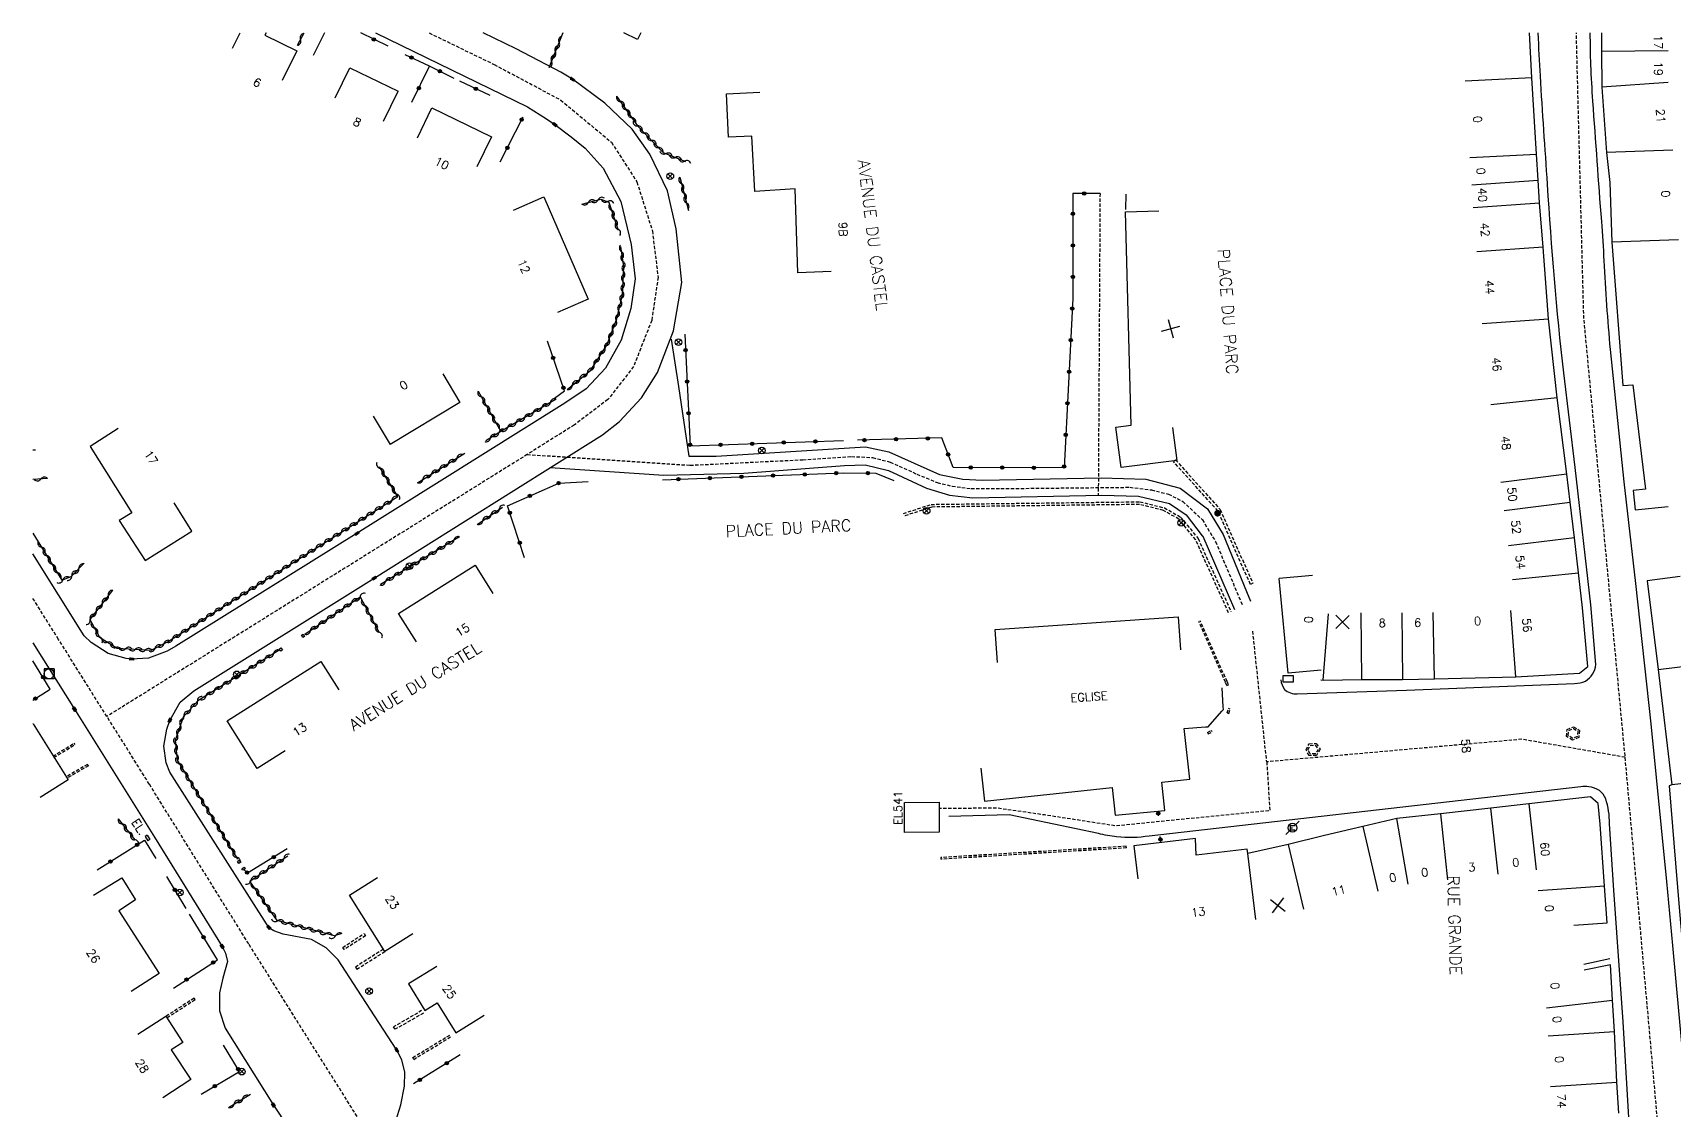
# Model space of a CAD drawing. Header units: millimetres. Extents: x 101000 to 102000, y 121000 to 122001.
# Drawn here: x 101000 to 101246.7, y 121838.2 to 122000 of the extents above; entities that cross this region are included whole.
import ezdxf
from ezdxf.enums import TextEntityAlignment as Align

# ---------------------------------------------------------------- set-up
doc = ezdxf.new("R2010")
doc.units = ezdxf.units.MM
doc.linetypes.add('DASHED', pattern=[0.75, 0.5, -0.25])
doc.layers.get('0').update_dxf_attribs({"linetype": 'CONTINUOUS'})
for name, color, linetype in [('W0001', 6, 'DASHED'), ('W0008', 7, 'CONTINUOUS'), ('W0100', 7, 'CONTINUOUS'), ('W0112', 1, 'DASHED'), ('W0310', 3, 'CONTINUOUS'), ('W0322', 7, 'CONTINUOUS'), ('W0400', 7, 'CONTINUOUS'), ('W0420', 7, 'CONTINUOUS'), ('W0469', 7, 'CONTINUOUS'), ('W0471', 7, 'CONTINUOUS'), ('W0984', 7, 'CONTINUOUS'), ('W0989', 7, 'CONTINUOUS'), ('W0991', 7, 'CONTINUOUS'), ('W1102', 7, 'CONTINUOUS'), ('W1471', 7, 'CONTINUOUS'), ('W1473', 7, 'CONTINUOUS')]:
    doc.layers.add(name, color=color, linetype=linetype)
doc.styles.get("Standard").update_dxf_attribs({"font": 'romans.shx', "width": 0.85})

# ---------------------------------------------------------------- blocks, each defined once
blk = doc.blocks.new('t310o')
at = {"color": 0, "linetype": 'Continuous'}
for centre, start, end in [((-0.5, 0.38), 216.8699, 323.1304), ((0.5, -0.37), 36.8699, 143.1303)]:
    blk.add_arc(centre, 0.625, start, end, dxfattribs=at)
blk = doc.blocks.new('t322o')
at = {"color": 0, "linetype": 'Continuous'}
for radius in [0.25, 0.15]:
    blk.add_circle((0, 0), radius, dxfattribs=at)
blk = doc.blocks.new('T471')
for p, q in [((-0.333334, 0.333334), (-0.333334, -0.333334)), ((-0.333334, 0.333334), (0.333334, 0.333334)), ((-0.333334, 0), (0, 0)), ((0.500001, 0.500001), (1.000002, 1.000002)), ((-0.500001, -0.500001), (-1.000002, -1.000002)), ((-0.333334, -0.333334), (0.333334, -0.333334))]:
    blk.add_line(p, q)
blk.add_ellipse((0, 0), major_axis=(0.471405, 0.471405), ratio=1, start_param=5.4977871438, end_param=11.780972451)
blk = doc.blocks.new('t991o')
at = {"color": 0, "linetype": 'Continuous'}
for p, q in [((-1, 1), (1, -1)), ((-1, -1), (1, 1))]:
    blk.add_line(p, q, dxfattribs=at)
blk = doc.blocks.new('T420')
for p, q in [((0.75, 0.75), (-0.75, 0.75)), ((-0.75, 0.75), (-0.75, -0.75)), ((0.75, 0.75), (0.75, -0.75)), ((0.75, -0.75), (-0.75, -0.75))]:
    blk.add_line(p, q)
blk.add_ellipse((0, 0), major_axis=(-0.53, 0.53), ratio=1, start_param=3.926991, end_param=10.210176)
blk = doc.blocks.new('T400')
for p, q in [((-0.15, 0.3), (0.15, 0.3)), ((-0.15, -0.25), (-0.15, 0.3)), ((-0.15, 0.15), (0.15, 0.15)), ((-0.15, 0), (0.15, 0)), ((0.15, 0.3), (0.15, -0.25)), ((-0.15, -0.15), (0.15, -0.15)), ((-0.15, -0.25), (-0.15, -0.3)), ((-0.15, -0.3), (0.15, -0.3)), ((0.15, -0.3), (0.15, -0.25))]:
    blk.add_line(p, q)
blk = doc.blocks.new('T469')
at = {"color": 0, "linetype": 'Continuous', "flags": 128}
for points in [[(-0.35, 0.35), (0.35, -0.35)], [(-0.35, -0.35), (0.35, 0.35)]]:
    blk.add_lwpolyline(points, dxfattribs=at)
at = {"color": 0, "linetype": 'Continuous'}
blk.add_circle((0, 0), 0.5, dxfattribs=at)
blk = doc.blocks.new('T1471')
at = {"color": 0, "linetype": 'Continuous', "flags": 128}
blk.add_lwpolyline([(-0.75, -0.5), (-0.75, 0.5), (0.75, 0.5), (0.75, -0.5), (-0.75, -0.5)], dxfattribs=at)
blk = doc.blocks.new('T1473')
at = {"color": 0, "linetype": 'Continuous', "const_width": 0.5, "flags": 128}
blk.add_lwpolyline([(-0.25, 0, 1), (0.25, 0, 1)], format="xyb", close=True, dxfattribs=at)

msp = doc.modelspace()

# ---------------------------------------------------------------- linework, layer by layer
at = {"layer": 'W0001'}
msp.add_line((101160.39, 121975.87), (101160.13, 121930.52), dxfattribs=at)
for points in [[(101059.55, 122000), (101069.34, 121995.27), (101079.34, 121989.92), (101086.97, 121983.57), (101090.79, 121977.62), (101093.11, 121970.26), (101093.97, 121963.28), (101093.01, 121956.81), (101090.28, 121949.87), (101086.44, 121944.91), (101081.39, 121941.1), (101074.31, 121936.67), (101011.13, 121897.3)], [(101074.31, 121936.67), (101098.81, 121935.05), (101115.71, 121935.88), (101123.03, 121936.36), (101126.22, 121936.21), (101128.85, 121935.52), (101132.87, 121933.72), (101135.94, 121932.44), (101138.16, 121931.9), (101141.04, 121931.54), (101145.48, 121931.54), (101164.89, 121931.74), (101168.14, 121931.33), (101170.67, 121930.71), (101172.84, 121929.61), (101175.77, 121926.87), (101177.75, 121923.58), (101181.81, 121913.98)], [(101069.37, 121803.78), (101053.12, 121830.22), (101032.44, 121863.13), (101017.51, 121887.13), (101003.86, 121908.89), (101000, 121915.07)]]:
    msp.add_lwpolyline(points, dxfattribs=at)
at = {"layer": 'W0001', "flags": 128}
for points in [[(101250.1, 121807.07), (101245.98, 121816.38), (101245.29, 121824.1), (101239.32, 121891.17), (101233.1, 121957.34), (101231.98, 122000)], [(101239.32, 121891.17), (101223.81, 121893.87), (101185.45, 121890.48), (101183.34, 121910.23)], [(101185.45, 121890.48), (101185.92, 121883.15), (101162.78, 121880.85), (101152.06, 121882.5), (101144.9, 121883.53), (101136.2, 121883.46)]]:
    msp.add_lwpolyline(points, dxfattribs=at)
at = {"layer": 'W0008'}
msp.add_line((101233.1, 121860.07), (101237.01, 121860.94), dxfattribs=at)
for points in [[(101054.58, 121836.53), (101055.32, 121838.96), (101055.87, 121841.74), (101055.93, 121843.88), (101055.46, 121845.69), (101054.71, 121847.18), (101048.76, 121856.35), (101045.91, 121860.72), (101044.07, 121862.55), (101041.89, 121863.79), (101037.64, 121864.6), (101036.24, 121865.08), (101035.7, 121865.39), (101035.48, 121865.61), (101020.58, 121888.91), (101020.04, 121890.34), (101019.67, 121892.84), (101020.13, 121895.38), (101020.6, 121896.72), (101022.14, 121899.46), (101024.18, 121901.14), (101051.32, 121918.09), (101085.64, 121939.61), (101088.19, 121941.61), (101091.46, 121945.16), (101093.89, 121948.97), (101096.31, 121955.23), (101097.52, 121962.52), (101096.68, 121970.59), (101095.38, 121976.29), (101092.74, 121981.79), (101090.07, 121985.55), (101085.96, 121989.46), (101081.09, 121993.04), (101079.36, 121994.11), (101072.65, 121997.62), (101067.69, 122000)], [(101051.49, 122000), (101074.34, 121988.88), (101077.19, 121987.11), (101078.46, 121986.23), (101080.93, 121984.4), (101083, 121982.68)], [(101083, 121982.68), (101085.73, 121979.69), (101088.36, 121974.68), (101089.95, 121968.21), (101090.52, 121963.06), (101089.86, 121958.61), (101088.4, 121953.85), (101086.09, 121949.63), (101083.14, 121946.55), (101079.97, 121944.36), (101048.73, 121924.82), (101021.5, 121907.89), (101020.18, 121907.13), (101017.36, 121906.07), (101014.84, 121905.92), (101014.04, 121905.99), (101011.34, 121906.76), (101008.77, 121908.42)], [(101095.95, 121953.97), (101097.05, 121946.88), (101098.57, 121936.43), (101102.71, 121936.4), (101125.17, 121937.81), (101128.63, 121937.04), (101136.25, 121933.68), (101139.76, 121932.98), (101142.72, 121932.8), (101160.57, 121933.17), (101167.3, 121932.97), (101167.29, 121932.97), (101172.43, 121931.63), (101176.57, 121928.48), (101178.88, 121924.63), (101182.4, 121916.07), (101183, 121914.61)], [(101077.76, 121934.71), (101094.84, 121933.55), (101106.86, 121933.86), (101122, 121935.03), (101125.11, 121935.12), (101128.6, 121934.27), (101134.29, 121931.59), (101137.75, 121930.56), (101141.28, 121930.14), (101160.69, 121930.53), (101166.17, 121930.41), (101170.84, 121929.3), (101173.33, 121927.6), (101175.72, 121924.42), (101175.83, 121924.39), (101180.61, 121913.36)], [(101008.77, 121908.42), (101007.71, 121909.44), (101000, 121921.76)], [(101000, 121908.35), (101006.26, 121898.41), (101018.29, 121879.19), (101028.45, 121862.76), (101028.96, 121861.74), (101029.26, 121860.51), (101028.57, 121857.97), (101028.05, 121855.77), (101028.05, 121853.09), (101028.9, 121850.47), (101036.15, 121838.91), (101038.31, 121835.63)]]:
    msp.add_lwpolyline(points, dxfattribs=at)
at = {"layer": 'W0008', "flags": 128}
for points in [[(101187.55, 121902.81, 0.1238), (101188.13, 121901.37, 0.2081), (101190.02, 121900.7), (101206.46, 121901.27), (101222.89, 121901.89), (101231.72, 121902.26, 0.1136), (101233.36, 121902.63, 0.1154), (101234.4, 121903.66, 0.1706), (101234.92, 121905.11), (101234.17, 121914.1), (101231.78, 121934.73), (101230.08, 121948.91, -0.0127), (101227.66, 121977.25, -0.0027), (101226.58, 121993.54, -0.003509), (101226.25, 122000, -0.003509)], [(101234.03, 122000, 0.009259), (101234.12, 121995.17, 0.0071), (101234.42, 121989.77, 0.0012), (101235.74, 121971.69, -0.0027), (101236.13, 121965.77, 0.0108), (101237.06, 121952.45), (101239.12, 121932.57), (101240.86, 121917.27), (101243.19, 121896.19), (101245.53, 121872.5), (101246.42, 121862.87), (101247.84, 121847.62), (101249.39, 121832.02, -0.018), (101249.41, 121831.58, 0.0312), (101250.02, 121826.17, -0.0008), (101251.06, 121819.06, 0.0248), (101252.5, 121811.42, 0.0909), (101253.43, 121809.04, 0.0815), (101255.25, 121807.4), (101255.25, 121807.4)], [(101240.02, 121834.52), (101239, 121851.41), (101237.63, 121871.19), (101236.94, 121881.18, 0.0886), (101236.39, 121884.93, 0.1263), (101235.45, 121886.16, 0.1289), (101233.86, 121886.73, 0.0577), (101232.65, 121886.73), (101224.73, 121885.85), (101224.73, 121885.85), (101167.78, 121879.32, -0.0577), (101162.89, 121879.2, -0.022), (101160.14, 121879.71), (101146.76, 121882.5), (101137.68, 121882.25)]]:
    msp.add_lwpolyline(points, format="xyb", dxfattribs=at)
at = {"layer": 'W0100'}
for p, q in [((101030.02, 121997.71), (101031.16, 122000)), ((101052.71, 121986.75), (101054.89, 121991.25)), ((101051.14, 121942.43), (101053.73, 121938.15)), ((101192.31, 121918.5), (101187.33, 121918.03)), ((101188.66, 121903.8), (101187.33, 121918.03)), ((101193.64, 121904.27), (101188.66, 121903.8)), ((101017.19, 121879.47), (101016.9, 121879.28)), ((101016.9, 121879.28), (101017.28, 121878.63))]:
    msp.add_line(p, q, dxfattribs=at)
for points in [[(101035.05, 122000), (101034.89, 121999.66), (101039.66, 121997.33), (101037.46, 121992.84)], [(101091.36, 122000), (101090.88, 121999.01), (101088.84, 122000)], [(101045.45, 121990.27), (101047.64, 121994.77), (101054.89, 121991.25)], [(101119.97, 121964.14), (101114.97, 121963.98), (101114.58, 121976.57), (101108.49, 121976.19), (101108.06, 121984.49), (101104.58, 121984.35), (101104.26, 121990.87), (101109.26, 121991.11)], [(101057.79, 121984.25), (101059.98, 121988.75), (101068.93, 121984.39), (101066.74, 121979.89)], [(101072.24, 121973.37), (101076.82, 121975.36), (101083.47, 121960.01), (101078.88, 121958.02)], [(101171.29, 121940.74), (101171.93, 121935.78), (101163.58, 121934.69), (101162.75, 121940.76), (101165.08, 121941.07), (101164.21, 121973.13), (101169.21, 121973.27)], [(101061.6, 121948.77), (101064.19, 121944.5), (101053.73, 121938.15)], [(101012.85, 121940.55), (101008.62, 121937.88), (101014.89, 121927.91), (101012.96, 121926.74), (101016.88, 121920.75), (101023.9, 121925.15), (101021.24, 121929.39)], [(101057.64, 121908.52), (101054.97, 121912.75), (101066.48, 121920.02), (101069.15, 121915.79)], [(101145, 121905.4), (101144.65, 121910.38), (101172.15, 121912.29), (101172.49, 121907.3)], [(101037.95, 121892.13), (101033.71, 121889.48), (101029.21, 121896.67), (101043.31, 121905.54), (101045.98, 121901.31)], [(101000, 121896.16), (101000.03, 121896.18), (101005.31, 121887.8), (101001.08, 121885.13)], [(101017.19, 121879.47), (101017.57, 121878.81), (101017.28, 121878.63)], [(101009.13, 121870.46), (101013.4, 121873.06), (101015.43, 121869.73), (101012.92, 121868.12), (101018.99, 121858.67), (101014.78, 121855.96)], [(101057.13, 121864.66), (101052.9, 121861.99), (101047.57, 121870.44), (101051.8, 121873.11)], [(101060.74, 121859.74), (101056.48, 121857.12), (101058.94, 121853.13), (101060.78, 121854.26), (101063.58, 121849.79), (101067.82, 121852.44)], [(101015.8, 121849.55), (101020.01, 121852.25), (101022.54, 121848.31), (101020.81, 121847.2), (101023.74, 121842.77), (101019.56, 121840.01)]]:
    msp.add_lwpolyline(points, dxfattribs=at)
at = {"layer": 'W0100', "flags": 128}
for points in [[(101193.57, 121902.83), (101193.94, 121902.76), (101199.76, 121902.87), (101205.84, 121902.87), (101210.65, 121902.95), (101222.87, 121903.27), (101222.87, 121903.27), (101232.48, 121903.79), (101233.7, 121904.82), (101232.9, 121913.63), (101232.33, 121918.87), (101231.7, 121924.14), (101231.03, 121929.49), (101230.56, 121933.72), (101229.09, 121945.17), (101227.82, 121957.05), (101227.01, 121967.82), (101226.45, 121974.5), (101226.24, 121977.88), (101225.97, 121981.8), (101225.28, 121993.26), (101224.95, 122000)], [(101235.74, 122000), (101235.78, 121997.23), (101235.83, 121991.85), (101236.51, 121982.05), (101237, 121977.55), (101237.32, 121968.57), (101238.97, 121947.01), (101240.46, 121947.12), (101242.36, 121931.45), (101240.54, 121931.23), (101240.82, 121928.35), (101245.8, 121928.84), (101245.8, 121928.84)], [(101247.6, 121918.31), (101242.64, 121917.7), (101244.26, 121904.35), (101246.35, 121887.03), (101245.95, 121886.88), (101247.12, 121872.23), (101247.51, 121867.47), (101247.94, 121862.87), (101248.27, 121858.45), (101248.85, 121852.43), (101249.54, 121844.85), (101249.98, 121840.38), (101251.01, 121831.07), (101253.35, 121820.49), (101258.23, 121821.57), (101258.23, 121821.57)], [(101142.5, 121889.53), (101143.04, 121884.56), (101162.23, 121886.61), (101162.67, 121882.49), (101170.13, 121883.16), (101169.69, 121887.41), (101173.89, 121887.86), (101173.04, 121895.49), (101176.23, 121895.74), (101176.64, 121895.77), (101178.72, 121898.09), (101178.94, 121898.34), (101178.92, 121898.73), (101178.76, 121901.61)], [(101231.61, 121865.97), (101236.59, 121866.32), (101236.21, 121871.8), (101235.54, 121881.14), (101235.26, 121884.24), (101234.11, 121885.23), (101224.82, 121884.17), (101224.82, 121884.17), (101219.13, 121883.53), (101211.54, 121882.69), (101205, 121881.98), (101199.88, 121880.77), (101194.14, 121879.42), (101188.67, 121878.09), (101182.6, 121876.71), (101182.51, 121877.38), (101174.86, 121876.47), (101174.76, 121878.99), (101165.49, 121877.89), (101166.08, 121872.92)], [(101238.36, 121837.7), (101238.09, 121842.36), (101237.73, 121849.96), (101237.42, 121854.67), (101237.1, 121860.01), (101233.16, 121859.18), (101233.16, 121859.18)]]:
    msp.add_lwpolyline(points, dxfattribs=at)
msp.add_lwpolyline([(101131, 121884.4), (101136.2, 121884.44), (101136.23, 121879.92), (101131.03, 121879.88)], close=True, dxfattribs=at)
at = {"layer": 'W0112'}
for p, q in [((101178.11, 121928.19), (101171.43, 121935.59)), ((101182.99, 121917.15), (101178.11, 121928.19)), ((101175.12, 121924.05), (101180.07, 121913.07)), ((101179.25, 121902.44), (101175.22, 121911.59)), ((101179.48, 121902.54), (101175.45, 121911.69)), ((101040.39, 121909.54), (101040.64, 121909.68)), ((101040.64, 121909.68), (101040.83, 121909.33)), ((101037.02, 121907.43), (101037.29, 121907.63)), ((101037.29, 121907.63), (101037.53, 121907.31)), ((101179.46, 121901.97), (101179.25, 121902.44)), ((101179.46, 121901.97), (101179.69, 121902.08)), ((101179.69, 121902.08), (101179.48, 121902.54)), ((101179.5, 121897.85), (101179.71, 121898.48)), ((101179.5, 121897.85), (101179.73, 121897.77)), ((101179.94, 121898.4), (101179.71, 121898.48)), ((101179.73, 121897.77), (101179.94, 121898.4)), ((101176.56, 121894.91), (101177.15, 121895.2)), ((101176.56, 121894.91), (101176.67, 121894.69)), ((101176.67, 121894.69), (101177.26, 121894.97)), ((101177.26, 121894.97), (101177.15, 121895.2)), ((101230.5, 121894.3), (101230.6, 121895.36)), ((101231.41, 121893.73), (101230.5, 121894.3)), ((101230.6, 121895.36), (101231.56, 121895.77)), ((101230.76, 121894.43), (101230.83, 121895.19)), ((101231.43, 121894.01), (101230.76, 121894.43)), ((101230.83, 121895.19), (101231.54, 121895.49)), ((101232.34, 121894.14), (101231.41, 121893.73)), ((101232.11, 121894.31), (101231.43, 121894.01)), ((101231.54, 121895.49), (101232.2, 121895.08)), ((101231.56, 121895.77), (101232.47, 121895.21)), ((101232.2, 121895.08), (101232.11, 121894.31)), ((101232.47, 121895.21), (101232.34, 121894.14)), ((101003.04, 121891.33), (101006.23, 121893.3)), ((101191.36, 121892.29), (101191.82, 121893.21)), ((101191.84, 121891.42), (101191.36, 121892.29)), ((101191.65, 121892.3), (101191.97, 121892.96)), ((101191.98, 121891.68), (101191.65, 121892.3)), ((101191.82, 121893.21), (101192.88, 121893.23)), ((101191.97, 121892.96), (101192.75, 121892.98)), ((101192.8, 121891.7), (101191.98, 121891.68)), ((101192.75, 121892.98), (101193.17, 121892.36)), ((101193.17, 121892.36), (101192.8, 121891.7)), ((101192.88, 121893.23), (101193.47, 121892.37)), ((101193.47, 121892.37), (101192.95, 121891.45)), ((101008.35, 121889.89), (101005.15, 121888.03)), ((101192.95, 121891.45), (101191.84, 121891.42)), ((101164.33, 121877.8), (101136.45, 121876.1)), ((101164.35, 121877.55), (101136.46, 121875.85)), ((101164.35, 121877.55), (101164.33, 121877.8)), ((101030.74, 121875.52), (101031.08, 121875.74)), ((101030.94, 121875.21), (101030.74, 121875.52)), ((101031.43, 121874.43), (101031.77, 121874.64)), ((101031.58, 121874.2), (101031.43, 121874.43)), ((101136.45, 121876.1), (101136.46, 121875.85)), ((101046.57, 121862.61), (101049.78, 121864.67)), ((101049.78, 121864.67), (101050, 121864.34)), ((101052.68, 121862.33), (101048.48, 121859.65)), ((101048.7, 121859.32), (101052.9, 121861.99)), ((101048.48, 121859.65), (101048.7, 121859.32)), ((101024.38, 121854.71), (101020.16, 121852.01)), ((101058.44, 121853.1), (101054.23, 121850.68)), ((101057.24, 121845.78), (101062.9, 121849.22))]:
    msp.add_line(p, q, dxfattribs=at)
for points in [[(101171.43, 121935.59), (101171.73, 121935.86), (101178.45, 121928.41)], [(101130.84, 121927.8), (101135.03, 121929.17), (101166.38, 121929.56), (101170.06, 121928.65), (101172.51, 121927.27), (101175.12, 121924.05)], [(101135.1, 121928.77), (101130.96, 121927.42), (101130.96, 121927.42)], [(101179.71, 121912.89), (101174.77, 121923.84), (101172.25, 121926.96), (101169.91, 121928.27), (101166.34, 121929.16), (101135.1, 121928.77)], [(101178.45, 121928.41), (101183.35, 121917.31), (101182.99, 121917.15)], [(101040.83, 121909.33), (101040.58, 121909.19), (101040.39, 121909.54)], [(101037.53, 121907.31), (101037.25, 121907.11), (101037.02, 121907.43)], [(101003.18, 121891.13), (101006.37, 121893.1), (101006.23, 121893.3)], [(101008.35, 121889.89), (101008.22, 121890.11), (101005.03, 121888.25)], [(101031.08, 121875.74), (101031.28, 121875.43), (101030.94, 121875.21)], [(101031.77, 121874.64), (101031.91, 121874.41), (101031.58, 121874.2)], [(101050, 121864.34), (101046.78, 121862.27), (101046.57, 121862.61)], [(101024.38, 121854.71), (101024.23, 121854.96), (101020.01, 121852.26)], [(101058.7, 121852.73), (101054.48, 121850.32), (101054.23, 121850.68)], [(101057.24, 121845.78), (101057.11, 121846.06), (101062.77, 121849.5)]]:
    msp.add_lwpolyline(points, dxfattribs=at)
at = {"layer": 'W0310'}
for p, q in [((101039.76, 121998.15), (101040.77, 122000)), ((101079.68, 122000), (101077.55, 121994.77)), ((101097.22, 121978.34), (101098.53, 121973.32)), ((101066.92, 121946.19), (101070.33, 121940.1)), ((101000, 121937.38), (101000.4, 121937.39)), ((101057.79, 121932.43), (101064.92, 121936.85)), ((101002.21, 121933.05), (101000, 121932.92)), ((101066.8, 121926.17), (101070.58, 121928.77)), ((101064.13, 121924.3), (101052.23, 121917.12)), ((101012.83, 121881.93), (101015.31, 121878.75)), ((101029.39, 121838.57), (101032.72, 121840.54))]:
    msp.add_line(p, q, dxfattribs=at)
for points in [[(101087.73, 121990.52), (101090.89, 121986.06), (101094.72, 121982.05), (101098.09, 121980.69)], [(101082.53, 121974.27), (101085.35, 121975.01), (101086.58, 121974.6), (101087.97, 121970.37)], [(101080.31, 121946.43), (101083.84, 121949.36), (101086.28, 121953.09), (101087.77, 121957.04), (101088.6, 121960.67), (101088.81, 121964.85), (101088.37, 121967.92)], [(101078.66, 121945), (101070.33, 121940.1), (101068.06, 121938.71)], [(101011.96, 121916.27), (101008.58, 121911.89), (101010, 121909.2), (101012.66, 121907.56), (101017.77, 121907.24), (101020.26, 121908.51), (101054.84, 121930.35), (101052.11, 121934.79)], [(101000, 121924.85), (101004.37, 121917.76), (101005.74, 121918.33), (101007.74, 121920.33)], [(101040.89, 121909.65), (101049.2, 121915.26), (101052.03, 121909.92)], [(101037.03, 121907.28), (101024.8, 121899.63), (101022.58, 121897.22), (101021.4, 121893.67), (101021.68, 121890.72), (101030.77, 121875.87)], [(101046.46, 121864.68), (101045.33, 121864.33), (101036.73, 121866.66), (101032.62, 121872.57), (101038.33, 121876.38)]]:
    msp.add_lwpolyline(points, dxfattribs=at)
at = {"layer": 'W0322'}
for p, q in [((101043.83, 122000), (101042.13, 121996.61)), ((101053.39, 121998.01), (101049.29, 122000)), ((101056.98, 121989.58), (101059.64, 121995.01)), ((101068.74, 121990.6), (101064.16, 121992.74)), ((101070.26, 121980.62), (101073.7, 121987.42)), ((101164.27, 121975.77), (101164.2, 121973.49)), ((101169.18, 121882.39), (101169.12, 121883.09)), ((101169.52, 121878.38), (101169.44, 121879.26)), ((101020.11, 121873.27), (101023.01, 121868.46)), ((101064.23, 121846.45), (101057.19, 121842.09))]:
    msp.add_line(p, q, dxfattribs=at)
for points in [[(101063.32, 121993.18), (101059.64, 121995.01), (101055.98, 121996.73)], [(101160.39, 121975.87), (101156.32, 121975.9), (101156.31, 121960.08), (101154.99, 121934.65), (101138.31, 121934.72), (101136.6, 121939.15), (101123.96, 121938.81)], [(101078.41, 121945.11), (101079.92, 121946.21), (101077.34, 121953.67)], [(101097.98, 121954.73), (101098.79, 121937.96), (101121.85, 121938.79)], [(101094.65, 121932.85), (101121.79, 121933.91), (101126.7, 121933.86), (101129.42, 121932.74)], [(101073.91, 121921.14), (101071.35, 121928.95), (101079.05, 121932.38), (101083.47, 121932.63)], [(101000, 121899.75), (101002.63, 121901.4), (101000, 121905.67)], [(101009.65, 121874.24), (101016.76, 121878.71), (101018.51, 121875.94)], [(101038.25, 121877.43), (101032.27, 121873.76), (101031.72, 121874.3)], [(101021.12, 121856.49), (101027.76, 121860.76), (101023.54, 121867.59)], [(101025.29, 121840.54), (101031.06, 121843.96), (101028.67, 121847.9)]]:
    msp.add_lwpolyline(points, dxfattribs=at)
at = {"layer": 'W1102'}
for p, q in [((101245.78, 121997.31), (101235.78, 121997.23)), ((101225.28, 121993.26), (101215.29, 121992.78)), ((101245.8, 121992.54), (101235.83, 121991.85)), ((101215.98, 121981.31), (101225.97, 121981.8)), ((101246.5, 121982.41), (101236.51, 121982.05)), ((101216.27, 121977.17), (101226.24, 121977.88)), ((101216.48, 121973.79), (101226.45, 121974.5)), ((101247.32, 121968.93), (101237.32, 121968.57)), ((101227.01, 121967.82), (101217.04, 121967.11)), ((101217.85, 121956.34), (101227.82, 121957.05)), ((101229.09, 121945.17), (101219.15, 121944.11)), ((101230.56, 121933.72), (101220.64, 121932.45)), ((101221.11, 121928.23), (101231.03, 121929.49)), ((101231.7, 121924.14), (101221.77, 121922.94)), ((101222.38, 121917.89), (101232.33, 121918.87)), ((101193.94, 121902.76), (101194.74, 121912.72)), ((101199.76, 121902.87), (101199.65, 121912.87)), ((101205.76, 121912.87), (101205.84, 121902.87)), ((101210.65, 121902.95), (101210.45, 121912.94)), ((101222.87, 121903.27), (101222.15, 121913.24)), ((101244.26, 121904.35), (101254.19, 121905.56)), ((101255.88, 121888.09), (101246.35, 121887.03)), ((101206.7, 121872.1), (101205, 121881.98)), ((101211.54, 121882.69), (101212.63, 121872.75)), ((101220.24, 121873.59), (101219.13, 121883.53)), ((101224.82, 121884.17), (101225.94, 121874.24)), ((101199.88, 121880.77), (101202.17, 121871.04)), ((101188.67, 121878.09), (101190.96, 121868.35)), ((101183.79, 121866.78), (101182.6, 121876.71)), ((101236.21, 121871.8), (101226.24, 121871.1)), ((101227.48, 121853.53), (101237.42, 121854.67)), ((101227.75, 121849.32), (101237.73, 121849.96)), ((101228.11, 121841.71), (101238.09, 121842.36))]:
    msp.add_line(p, q, dxfattribs=at)

# ---------------------------------------------------------------- block references
at = {"layer": 'W0310'}
for p, rotation in [((101040.24, 121999.02), 61.26043864616403), ((101078.53, 121997.16), 247.8050562796661), ((101079.09, 121998.55), 247.8050562796661), ((101077.96, 121995.77), 247.8050562796661), ((101088.31, 121989.7), 305.3193597645295), ((101089.18, 121988.48), 305.3193597645295), ((101090.04, 121987.25), 305.3193597645295), ((101090.91, 121986.03), 313.6990804006381), ((101091.95, 121984.95), 313.6990804006381), ((101092.99, 121983.86), 313.6990804006381), ((101094.02, 121982.78), 313.6990804006381), ((101095.18, 121981.87), 338.0377198255856), ((101096.57, 121981.3), 338.0377198255856), ((101097.96, 121980.74), 338.0377198255856), ((101097.47, 121977.38), 284.5985146655565), ((101097.85, 121975.93), 284.5985146655565), ((101098.23, 121974.47), 284.5985146655565), ((101083.5, 121974.53), 14.70056848743543), ((101084.95, 121974.91), 14.70056848743543), ((101086.38, 121974.67), 341.6067305225671), ((101086.98, 121973.37), 288.1706978899467), ((101087.45, 121971.95), 288.1706978899467), ((101087.92, 121970.52), 288.1706978899467), ((101088.48, 121967.15), 98.19020917232427), ((101088.69, 121965.67), 98.19020917232427), ((101088.7, 121962.68), 87.09511914784213), ((101088.77, 121964.18), 87.09511914784213), ((101088.38, 121959.71), 77.18880394833347), ((101088.62, 121961.18), 87.09511914784213), ((101088.04, 121958.24), 77.18880394833347), ((101087.15, 121955.39), 69.34562044468505), ((101087.68, 121956.79), 69.34562044468505), ((101085.98, 121952.64), 56.73823776303738), ((101086.62, 121953.99), 69.34562044468505), ((101084.34, 121950.13), 56.73823776303738), ((101085.16, 121951.38), 56.73823776303738), ((101082.23, 121948.03), 39.70168792601805), ((101083.38, 121948.99), 39.70168792601805), ((101067.41, 121945.32), 299.2612200227699), ((101081.08, 121947.07), 39.70168792601805), ((101068.14, 121944.01), 299.2612200227699), ((101068.87, 121942.7), 299.2612200227699), ((101075.21, 121942.97), 210.4480267664044), ((101076.5, 121943.73), 210.4480267664044), ((101077.79, 121944.49), 210.4480267664044), ((101069.61, 121941.39), 299.2612200227699), ((101071.33, 121940.69), 210.4480267664044), ((101072.62, 121941.45), 210.4480267664044), ((101073.92, 121942.21), 210.4480267664044), ((101068.76, 121939.14), 211.5214009378461), ((101070.04, 121939.92), 211.5214009378461), ((101062.47, 121935.33), 31.80172916450633), ((101063.74, 121936.12), 31.80172916450633), ((101052.23, 121934.6), 121.5368695543107), ((101053.01, 121933.32), 121.5368695543107), ((101058.64, 121932.96), 31.80172916450633), ((101059.92, 121933.75), 31.80172916450633), ((101061.19, 121934.54), 31.80172916450633), ((101001.22, 121932.99), 183.3059379295682), ((101053.8, 121932.04), 121.5368695543107), ((101054.58, 121930.76), 121.5368695543107), ((101051.44, 121928.21), 32.28262543818422), ((101052.71, 121929.01), 32.28262543818422), ((101053.98, 121929.81), 32.28262543818422), ((101070.1, 121928.44), 34.54581647710409), ((101047.63, 121925.8), 32.28262543818422), ((101048.9, 121926.6), 32.28262543818422), ((101050.17, 121927.4), 32.28262543818422), ((101067.63, 121926.74), 34.54581647710409), ((101068.86, 121927.59), 34.54581647710409), ((101001.3, 121922.74), 301.659274968835), ((101043.83, 121923.4), 32.28262543818422), ((101045.1, 121924.2), 32.28262543818422), ((101046.37, 121925), 32.28262543818422), ((101061.99, 121923.01), 211.0846458809251), ((101063.28, 121923.78), 211.0846458809251), ((101002.09, 121921.46), 301.659274968835), ((101040.03, 121921), 32.28262543818422), ((101041.29, 121921.8), 32.28262543818422), ((101042.56, 121922.6), 32.28262543818422), ((101058.14, 121920.69), 211.0846458809251), ((101059.42, 121921.46), 211.0846458809251), ((101060.71, 121922.24), 211.0846458809251), ((101002.88, 121920.18), 301.659274968835), ((101003.67, 121918.9), 301.659274968835), ((101005.86, 121918.45), 44.98566190598585), ((101006.92, 121919.51), 44.98566190598585), ((101036.22, 121918.59), 32.28262543818422), ((101037.49, 121919.39), 32.28262543818422), ((101038.76, 121920.2), 32.28262543818422), ((101054.28, 121918.36), 211.0846458809251), ((101055.57, 121919.14), 211.0846458809251), ((101056.85, 121919.91), 211.0846458809251), ((101004.52, 121917.82), 22.68541692711461), ((101011.35, 121915.48), 232.3084752873637), ((101032.42, 121916.19), 32.28262543818422), ((101033.69, 121916.99), 32.28262543818422), ((101034.95, 121917.79), 32.28262543818422), ((101053, 121917.59), 211.0846458809251), ((101009.52, 121913.11), 232.3084752873637), ((101010.43, 121914.29), 232.3084752873637), ((101028.61, 121913.79), 32.28262543818422), ((101029.88, 121914.59), 32.28262543818422), ((101031.15, 121915.39), 32.28262543818422), ((101046.69, 121913.57), 34.01048223688989), ((101047.93, 121914.4), 34.01048223688989), ((101049.18, 121915.24), 34.01048223688989), ((101049.89, 121913.95), 297.9909387573147), ((101008.6, 121911.92), 232.3084752873637), ((101009.26, 121910.6), 297.8014115783612), ((101023.54, 121910.58), 32.28262543818422), ((101024.81, 121911.38), 32.28262543818422), ((101026.08, 121912.18), 32.28262543818422), ((101027.35, 121912.99), 32.28262543818422), ((101042.96, 121911.05), 34.01048223688989), ((101044.2, 121911.89), 34.01048223688989), ((101045.45, 121912.73), 34.01048223688989), ((101050.59, 121912.63), 297.9909387573147), ((101051.3, 121911.3), 297.9909387573147), ((101009.96, 121909.27), 297.8014115783612), ((101011.21, 121908.45), 328.466975642586), ((101019.71, 121908.23), 26.99627349179942), ((101021.01, 121908.98), 32.28262543818422), ((101022.27, 121909.78), 32.28262543818422), ((101041.72, 121910.21), 34.01048223688989), ((101052, 121909.98), 297.9909387573147), ((101012.49, 121907.67), 328.466975642586), ((101013.95, 121907.48), 356.4286418275148), ((101015.45, 121907.39), 356.4286418275148), ((101016.95, 121907.29), 356.4286418275148), ((101018.37, 121907.55), 26.99627349179942), ((101034.91, 121905.95), 212.0138393064276), ((101036.18, 121906.75), 212.0138393064276), ((101031.1, 121903.57), 212.0138393064276), ((101032.37, 121904.36), 212.0138393064276), ((101033.64, 121905.16), 212.0138393064276), ((101027.28, 121901.18), 212.0138393064276), ((101028.55, 121901.98), 212.0138393064276), ((101029.82, 121902.77), 212.0138393064276), ((101023.73, 121898.47), 227.2482634835839), ((101024.75, 121899.57), 227.2482634835839), ((101026.01, 121900.38), 212.0138393064276), ((101022.17, 121895.99), 251.6474818645158), ((101022.71, 121897.37), 227.2482634835839), ((101021.45, 121893.12), 275.4046779544905), ((101021.7, 121894.57), 251.6474818645158), ((101021.59, 121891.62), 275.4046779544905), ((101021.99, 121890.22), 301.4782974955563), ((101022.77, 121888.94), 301.4782974955563), ((101023.55, 121887.66), 301.4782974955563), ((101024.34, 121886.38), 301.4782974955563), ((101025.12, 121885.1), 301.4782974955563), ((101025.9, 121883.82), 301.4782974955563), ((101013.45, 121881.14), 307.8887196560784), ((101026.69, 121882.54), 301.4782974955563), ((101027.47, 121881.26), 301.4782974955563), ((101014.37, 121879.95), 307.8887196560784), ((101015.29, 121878.77), 307.8887196560784), ((101028.26, 121879.98), 301.4782974955563), ((101029.04, 121878.7), 301.4782974955563), ((101029.82, 121877.42), 301.4782974955563), ((101030.6, 121876.14), 301.4782974955563), ((101035.28, 121874.35), 33.75244823567491), ((101036.53, 121875.18), 33.75244823567491), ((101037.77, 121876.01), 33.75244823567491), ((101032.78, 121872.68), 33.75244823567491), ((101033.36, 121871.5), 124.8250509929699), ((101034.03, 121873.51), 33.75244823567491), ((101034.21, 121870.27), 124.8250509929699), ((101035.07, 121869.04), 124.8250509929699), ((101035.93, 121867.81), 124.8250509929699), ((101036.83, 121866.63), 164.8396761817332), ((101038.27, 121866.24), 164.8396761817332), ((101039.72, 121865.85), 164.8396761817332), ((101041.17, 121865.46), 164.8396761817332), ((101042.62, 121865.06), 164.8396761817332), ((101044.06, 121864.67), 164.8396761817332), ((101045.51, 121864.38), 197.4748449483816), ((101030.25, 121839.08), 30.63604607029002), ((101031.54, 121839.84), 30.63604607029002)]:
    msp.add_blockref('t310o', p, dxfattribs=dict(at, rotation=rotation))
at = {"layer": 'W0322'}
for p, rotation in [((101051.25, 121999.04), 154.0594747304058), ((101056.91, 121996.3), 154.8357694402699), ((101061.19, 121994.24), 153.5661994679191), ((101058.02, 121991.71), 63.91783737900154), ((101066.58, 121991.61), 154.9371049860239), ((101073.47, 121986.98), 63.18270855948381), ((101071.33, 121982.74), 63.18270855948381), ((101158.01, 121975.88), 179.676097998301), ((101156.32, 121972.84), 269.9602461034444), ((101156.32, 121968.09), 269.9602461034444), ((101156.31, 121963.34), 269.9602461034444), ((101156.23, 121958.59), 267.0304732120196), ((101155.99, 121953.85), 267.0304732120196), ((101078.2, 121951.18), 109.0871500543211), ((101098.1, 121952.36), 272.764903131561), ((101155.74, 121949.1), 267.0304732120196), ((101079.75, 121946.69), 109.0871500543211), ((101098.33, 121947.61), 272.764903131561), ((101155.49, 121944.36), 267.0304732120196), ((101098.56, 121942.87), 272.764903131561), ((101108.12, 121938.29), 2.067120199827979), ((101112.87, 121938.47), 2.067120199827979), ((101117.61, 121938.64), 2.067120199827979), ((101124.99, 121938.84), 181.5273689726199), ((101129.74, 121938.96), 181.5273689726199), ((101134.49, 121939.09), 181.5273689726199), ((101155.25, 121939.62), 267.0304732120196), ((101098.79, 121938.12), 272.764903131561), ((101103.37, 121938.12), 2.067120199827979), ((101137.55, 121936.68), 111.1936858818765), ((101106.51, 121933.31), 2.228110416166838), ((101111.26, 121933.5), 2.228110416166838), ((101116.01, 121933.68), 2.228110416166838), ((101120.75, 121933.87), 2.228110416166838), ((101125.5, 121933.87), 359.4279603905058), ((101140.96, 121934.71), 179.7561396894096), ((101145.71, 121934.69), 179.7561396894096), ((101150.46, 121934.67), 179.7561396894096), ((101155, 121934.87), 267.0304732120196), ((101079.03, 121932.38), 24.06548493918233), ((101097.02, 121932.94), 2.228110416166838), ((101101.77, 121933.13), 2.228110416166838), ((101074.7, 121930.44), 24.06548493918233), ((101071.69, 121927.91), 108.130536957288), ((101073.17, 121923.4), 108.130536957288), ((101001.53, 121903.19), 121.6447673225403), ((101000.39, 121899.99), 32.16848155064117), ((101015.68, 121878.03), 32.17736217108829), ((101011.66, 121875.5), 32.17736217108829), ((101036.22, 121876.18), 211.4726692375228), ((101032.19, 121873.85), 135.8471126328587), ((101021.34, 121871.24), 301.0580608840199), ((101025.67, 121864.14), 121.7399057230465), ((101027.11, 121860.34), 32.71990084454431), ((101023.12, 121857.77), 32.71990084454431), ((101062.21, 121845.2), 211.7755975693852), ((101030.84, 121844.33), 121.2070910235308), ((101058.17, 121842.69), 211.7755975693852), ((101027.34, 121841.76), 30.66153237679893)]:
    msp.add_blockref('t322o', p, dxfattribs=dict(at, rotation=rotation))
for p in [(101169.15, 121882.74), (101169.48, 121878.82)]:
    msp.add_blockref('t322o', p, dxfattribs=at)
at = {"layer": 'W0400'}
for p, rotation in [((101081.09, 121993.04), 238.2373657224113), ((101078.46, 121986.23), 55.15902709960933), ((101048.73, 121924.82), 301.8741741184924), ((101051.32, 121918.09), 121.9862518310547), ((101014.84, 121905.92), 264.6216125491353), ((101006.26, 121898.41), 32.17565917968739), ((101020.6, 121896.72), 160.5819854736328), ((101035.48, 121865.61), 224.0187530517578), ((101028.45, 121862.76), 31.76083374023436), ((101054.71, 121847.18), 206.6086959838867), ((101036.15, 121838.91), 32.0980224609374)]:
    msp.add_blockref('T400', p, dxfattribs=dict(at, rotation=rotation))
at = {"layer": 'W0420'}
msp.add_blockref('T420', (101002.44, 121903.72), dxfattribs=at)
at = {"layer": 'W0469'}
for p in [(101095.81, 121978.47), (101097.03, 121953.53), (101109.55, 121937.25), (101134.33, 121928.2), (101172.6, 121926.4), (101056.61, 121919.88), (101030.68, 121903.63), (101022.09, 121870.84), (101050.53, 121856.04), (101031.41, 121843.94)]:
    msp.add_blockref('T469', p, dxfattribs=at)
at = {"layer": 'W0471'}
msp.add_blockref('T471', (101189.32, 121880.58), dxfattribs=at)
at = {"layer": 'W0991'}
for p, rotation in [((101171, 121955.57), 330.2408988713876), ((101196.84, 121911.5), 89.17734625319615), ((101187.11, 121868.94), 277.1490272825249)]:
    msp.add_blockref('t991o', p, dxfattribs=dict(at, rotation=rotation))
at = {"layer": 'W1471'}
msp.add_blockref('T1471', (101188.66, 121902.97), dxfattribs=at)
at = {"layer": 'W1473'}
msp.add_blockref('T1473', (101178.06, 121927.84), dxfattribs=at)

# ---------------------------------------------------------------- texts
at = {"layer": 'W0984'}
for s, rotation, p in [('EGLISE', 3.9591, (101158.75, 121900.26)), ('EL541', 89.9113, (101130.02, 121883.58)), ('EL.', 302.7087, (101015.97, 121880.72))]:
    msp.add_text(s, height=1.25, rotation=rotation, dxfattribs=at).set_placement(p, align=Align.MIDDLE)
at = {"layer": 'W0989'}
for s, rotation, p in [('AVENUE DU CASTEL', 277.0306, (101126.27, 121969.64)), ('PLACE DU PARC', 274.1492, (101179.63, 121958.14)), ('PLACE DU PARC', 2.8117, (101113.57, 121925.59)), ('AVENUE DU CASTEL', 31.9246, (101057.45, 121901.85)), ('RUE GRANDE', 271.5489, (101213.69, 121865.93))]:
    msp.add_text(s, height=1.75, rotation=rotation, dxfattribs=at).set_placement(p, align=Align.MIDDLE)
at = {"layer": 'W0991'}
for s, rotation, p in [('17', 270.8868, (101244.28, 121998.63)), ('19', 270.4769, (101244.3, 121994.61)), ('6', 333.9432, (101033.72, 121992.55)), ('21', 273.994, (101244.65, 121987.54)), ('8', 334.1206, (101048.74, 121986.6)), ('0', 273.439, (101217.14, 121987.02)), ('10', 334.0338, (101061.47, 121980.4)), ('0', 274.0333, (101217.63, 121979.24)), ('40', 273.5774, (101217.87, 121975.66)), ('0', 273.4503, (101245.4, 121975.82)), ('9B', 271.7954, (101121.77, 121970.5)), ('42', 274.7898, (101218.26, 121970.45)), ('12', 293.422, (101073.8, 121964.93)), ('44', 274.2942, (101218.94, 121961.79)), ('46', 276.1095, (101220.01, 121950.21)), ('0', 32.2309, (101055.73, 121947.08)), ('48', 277.2784, (101221.39, 121938.37)), ('17', 302.1752, (101017.77, 121936.21)), ('50', 276.347, (101222.34, 121930.67)), ('52', 277.1313, (101222.93, 121925.76)), ('54', 276.846, (101223.57, 121920.49)), ('0', 272.3966, (101191.74, 121911.85)), ('8', 0.0198, (101202.8, 121911.37)), ('6', 0.8532, (101208.12, 121911.41)), ('0', 1.7634, (101217.13, 121911.65)), ('56', 275.577, (101224.56, 121911.02)), ('15', 32.2605, (101064.57, 121910.29)), ('13', 32.1859, (101040.11, 121895.34)), ('58', 275.8062, (101215.39, 121892.86)), ('60', 274.3943, (101227.26, 121877.36)), ('0', 6.1975, (101209.19, 121873.88)), ('3', 6.3226, (101216.27, 121874.66)), ('0', 5.7852, (101222.88, 121875.37)), ('11', 13.4758, (101196.25, 121871.16)), ('0', 13.2517, (101204.39, 121873.1)), ('13', 6.8172, (101175.16, 121867.94)), ('0', 273.997, (101227.92, 121868.47)), ('26', 302.7087, (101009.1, 121861.32)), ('0', 273.4831, (101228.78, 121856.83)), ('0', 273.7017, (101229.09, 121851.77)), ('28', 302.6759, (101016.43, 121844.77)), ('0', 272.7285, (101229.42, 121845.76)), ('74', 273.3557, (101229.74, 121839.53))]:
    msp.add_text(s, height=1.25, rotation=rotation, dxfattribs=at).set_placement(p, align=Align.MIDDLE)
for s, p in [('23', (101052.9, 121869.91)), ('25', (101061.48, 121856.46))]:
    msp.add_text(s, height=1.25, rotation=304.8794, dxfattribs=at).set_placement(p)

doc.saveas('drawing.dxf')
